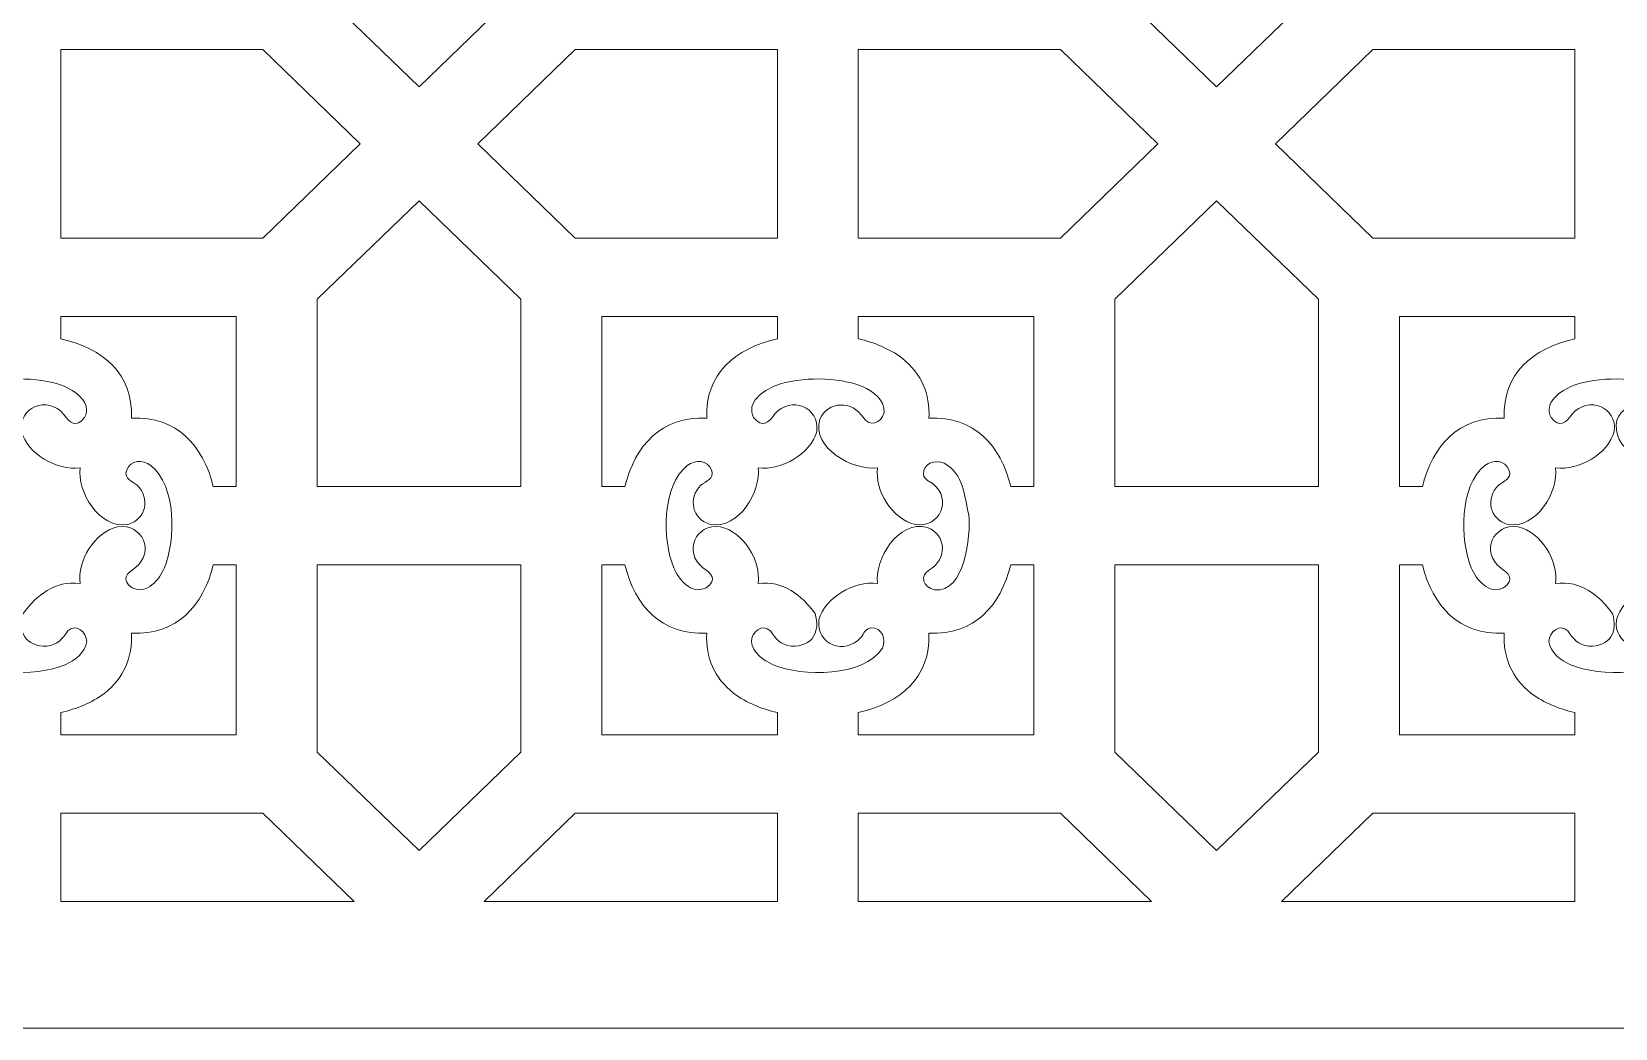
# Model space of a CAD drawing. Header units: centimetres. Extents: x -27.5 to -6.3, y -9.5 to -3.1.
# Drawn here: x -22.66 to -16.91, y -9.5 to -5.88 of the extents above; entities that cross this region are included whole.
import ezdxf

# ---------------------------------------------------------------- set-up
doc = ezdxf.new("R2010")
doc.units = ezdxf.units.CM
doc.header["$MEASUREMENT"] = 0
doc.layers.add('layer 1', color=7, linetype='Continuous')

msp = doc.modelspace()

# ---------------------------------------------------------------- linework, layer by layer
at = {"layer": 'layer 1', "color": 250, "lineweight": 9}
msp.add_open_spline([(-6.32898, -3.05666), (-6.32898, -3.05666), (-6.32898, -9.5), (-6.32898, -9.5), (-6.32898, -9.5), (-6.32898, -9.5), (-27.5, -9.5), (-27.5, -9.5), (-27.5, -9.5), (-27.5, -9.5), (-27.5, -3.05666), (-27.5, -3.05666), (-27.5, -3.05666), (-27.5, -3.05666), (-6.32898, -3.05666), (-6.32898, -3.05666)], degree=3, knots=[0, 0, 0, 0, 0.2, 0.2, 0.2, 0.2, 0.4, 0.4, 0.4, 0.4, 0.6, 0.6, 0.6, 0.6, 1, 1, 1, 1], dxfattribs=at)
at = {"layer": 'layer 1', "color": 7, "lineweight": 9}
for points, knots in [([(-21.25465, -6.0827), (-21.25465, -6.0827), (-20.88507, -5.7248), (-20.88507, -5.7248), (-20.88507, -5.7248), (-20.88507, -5.7248), (-20.88507, -5.04545), (-20.88507, -5.04545), (-20.88507, -5.04545), (-20.88507, -5.04545), (-21.62425, -5.04545), (-21.62425, -5.04545), (-21.62425, -5.04545), (-21.62425, -5.04545), (-21.62425, -5.7248), (-21.62425, -5.7248), (-21.62425, -5.7248), (-21.62425, -5.7248), (-21.25465, -6.0827), (-21.25465, -6.0827)], [0, 0, 0, 0, 0.1666667, 0.1666667, 0.1666667, 0.1666667, 0.3333333, 0.3333333, 0.3333333, 0.3333333, 0.5, 0.5, 0.5, 0.5, 0.6666667, 0.6666667, 0.6666667, 0.6666667, 1, 1, 1, 1]), ([(-18.72894, -5.04545), (-18.72894, -5.04545), (-17.98975, -5.04545), (-17.98975, -5.04545), (-17.98975, -5.04545), (-17.98975, -5.04545), (-17.98975, -5.7248), (-17.98975, -5.7248), (-17.98975, -5.7248), (-17.98975, -5.7248), (-18.35935, -6.0827), (-18.35935, -6.0827), (-18.35935, -6.0827), (-18.35935, -6.0827), (-18.72894, -5.7248), (-18.72894, -5.7248), (-18.72894, -5.7248), (-18.72894, -5.7248), (-18.72894, -5.04545), (-18.72894, -5.04545)], [0, 0, 0, 0, 0.1666667, 0.1666667, 0.1666667, 0.1666667, 0.3333333, 0.3333333, 0.3333333, 0.3333333, 0.5, 0.5, 0.5, 0.5, 0.6666667, 0.6666667, 0.6666667, 0.6666667, 1, 1, 1, 1]), ([(-22.55531, -6.63171), (-22.55531, -6.63171), (-22.55531, -5.94699), (-22.55531, -5.94699), (-22.55531, -5.94699), (-22.55531, -5.94699), (-21.8216, -5.94699), (-21.8216, -5.94699), (-21.8216, -5.94699), (-21.8216, -5.94699), (-21.46811, -6.28936), (-21.46811, -6.28936), (-21.46811, -6.28936), (-21.46811, -6.28936), (-21.8216, -6.63171), (-21.8216, -6.63171), (-21.8216, -6.63171), (-21.8216, -6.63171), (-22.55531, -6.63171), (-22.55531, -6.63171)], [0, 0, 0, 0, 0.1666667, 0.1666667, 0.1666667, 0.1666667, 0.3333333, 0.3333333, 0.3333333, 0.3333333, 0.5, 0.5, 0.5, 0.5, 0.6666667, 0.6666667, 0.6666667, 0.6666667, 1, 1, 1, 1]), ([(-19.95405, -6.63171), (-19.95405, -6.63171), (-19.95405, -5.94699), (-19.95405, -5.94699), (-19.95405, -5.94699), (-19.95405, -5.94699), (-20.68766, -5.94699), (-20.68766, -5.94699), (-20.68766, -5.94699), (-20.68766, -5.94699), (-21.04124, -6.28936), (-21.04124, -6.28936), (-21.04124, -6.28936), (-21.04124, -6.28936), (-20.68766, -6.63171), (-20.68766, -6.63171), (-20.68766, -6.63171), (-20.68766, -6.63171), (-19.95405, -6.63171), (-19.95405, -6.63171)], [0, 0, 0, 0, 0.1666667, 0.1666667, 0.1666667, 0.1666667, 0.3333333, 0.3333333, 0.3333333, 0.3333333, 0.5, 0.5, 0.5, 0.5, 0.6666667, 0.6666667, 0.6666667, 0.6666667, 1, 1, 1, 1]), ([(-19.66001, -5.94699), (-19.66001, -5.94699), (-19.66001, -6.63171), (-19.66001, -6.63171), (-19.66001, -6.63171), (-19.66001, -6.63171), (-18.92634, -6.63171), (-18.92634, -6.63171), (-18.92634, -6.63171), (-18.92634, -6.63171), (-18.57276, -6.28936), (-18.57276, -6.28936), (-18.57276, -6.28936), (-18.57276, -6.28936), (-18.92634, -5.94699), (-18.92634, -5.94699), (-18.92634, -5.94699), (-18.92634, -5.94699), (-19.66001, -5.94699), (-19.66001, -5.94699)], [0, 0, 0, 0, 0.1666667, 0.1666667, 0.1666667, 0.1666667, 0.3333333, 0.3333333, 0.3333333, 0.3333333, 0.5, 0.5, 0.5, 0.5, 0.6666667, 0.6666667, 0.6666667, 0.6666667, 1, 1, 1, 1]), ([(-17.0587, -6.63171), (-17.0587, -6.63171), (-17.0587, -5.94699), (-17.0587, -5.94699), (-17.0587, -5.94699), (-17.0587, -5.94699), (-17.79235, -5.94699), (-17.79235, -5.94699), (-17.79235, -5.94699), (-17.79235, -5.94699), (-18.14595, -6.28936), (-18.14595, -6.28936), (-18.14595, -6.28936), (-18.14595, -6.28936), (-17.79235, -6.63171), (-17.79235, -6.63171), (-17.79235, -6.63171), (-17.79235, -6.63171), (-17.0587, -6.63171), (-17.0587, -6.63171)], [0, 0, 0, 0, 0.1666667, 0.1666667, 0.1666667, 0.1666667, 0.3333333, 0.3333333, 0.3333333, 0.3333333, 0.5, 0.5, 0.5, 0.5, 0.6666667, 0.6666667, 0.6666667, 0.6666667, 1, 1, 1, 1]), ([(-20.88507, -7.53324), (-20.88507, -7.53324), (-20.88507, -6.85389), (-20.88507, -6.85389), (-20.88507, -6.85389), (-20.88507, -6.85389), (-21.25465, -6.49599), (-21.25465, -6.49599), (-21.25465, -6.49599), (-21.25465, -6.49599), (-21.62425, -6.85389), (-21.62425, -6.85389), (-21.62425, -6.85389), (-21.62425, -6.85389), (-21.62425, -7.53324), (-21.62425, -7.53324), (-21.62425, -7.53324), (-21.62425, -7.53324), (-20.88507, -7.53324), (-20.88507, -7.53324)], [0, 0, 0, 0, 0.1666667, 0.1666667, 0.1666667, 0.1666667, 0.3333333, 0.3333333, 0.3333333, 0.3333333, 0.5, 0.5, 0.5, 0.5, 0.6666667, 0.6666667, 0.6666667, 0.6666667, 1, 1, 1, 1]), ([(-17.98975, -7.53324), (-17.98975, -7.53324), (-18.72894, -7.53324), (-18.72894, -7.53324), (-18.72894, -7.53324), (-18.72894, -7.53324), (-18.72894, -6.85389), (-18.72894, -6.85389), (-18.72894, -6.85389), (-18.72894, -6.85389), (-18.35935, -6.49599), (-18.35935, -6.49599), (-18.35935, -6.49599), (-18.35935, -6.49599), (-17.98975, -6.85389), (-17.98975, -6.85389), (-17.98975, -6.85389), (-17.98975, -6.85389), (-17.98975, -7.53324), (-17.98975, -7.53324)], [0, 0, 0, 0, 0.1666667, 0.1666667, 0.1666667, 0.1666667, 0.3333333, 0.3333333, 0.3333333, 0.3333333, 0.5, 0.5, 0.5, 0.5, 0.6666667, 0.6666667, 0.6666667, 0.6666667, 1, 1, 1, 1]), ([(-22.55531, -6.99723), (-22.55531, -6.99723), (-22.55531, -6.9164), (-22.55531, -6.9164), (-22.55531, -6.9164), (-22.55531, -6.9164), (-21.91829, -6.9164), (-21.91829, -6.9164), (-21.91829, -6.9164), (-21.91829, -6.9164), (-21.91829, -7.53324), (-21.91829, -7.53324), (-21.91829, -7.53324), (-21.91829, -7.53324), (-22.00179, -7.53324), (-22.00179, -7.53324), (-22.00179, -7.53324), (-22.03947, -7.38385), (-22.13271, -7.2792), (-22.29894, -7.28493), (-22.29894, -7.28493), (-22.29293, -7.12403), (-22.40086, -7.03331), (-22.55531, -6.99723)], [0, 0, 0, 0, 0.1428571, 0.1428571, 0.1428571, 0.1428571, 0.2857143, 0.2857143, 0.2857143, 0.2857143, 0.4285714, 0.4285714, 0.4285714, 0.4285714, 0.5714286, 0.5714286, 0.5714286, 0.5714286, 0.7142857, 0.7142857, 0.7142857, 0.7142857, 1, 1, 1, 1]), ([(-19.95405, -6.99723), (-19.95405, -6.99723), (-19.95405, -6.9164), (-19.95405, -6.9164), (-19.95405, -6.9164), (-19.95405, -6.9164), (-20.59102, -6.9164), (-20.59102, -6.9164), (-20.59102, -6.9164), (-20.59102, -6.9164), (-20.59102, -7.53324), (-20.59102, -7.53324), (-20.59102, -7.53324), (-20.59102, -7.53324), (-20.50751, -7.53324), (-20.50751, -7.53324), (-20.50751, -7.53324), (-20.46989, -7.38385), (-20.3766, -7.2792), (-20.21037, -7.28493), (-20.21037, -7.28493), (-20.21638, -7.12403), (-20.10844, -7.03331), (-19.95405, -6.99723)], [0, 0, 0, 0, 0.1428571, 0.1428571, 0.1428571, 0.1428571, 0.2857143, 0.2857143, 0.2857143, 0.2857143, 0.4285714, 0.4285714, 0.4285714, 0.4285714, 0.5714286, 0.5714286, 0.5714286, 0.5714286, 0.7142857, 0.7142857, 0.7142857, 0.7142857, 1, 1, 1, 1]), ([(-19.66001, -6.9164), (-19.66001, -6.9164), (-19.66001, -6.99727), (-19.66001, -6.99727), (-19.66001, -6.99727), (-19.60105, -7.01119), (-19.54969, -7.03176), (-19.50124, -7.06706), (-19.50124, -7.06706), (-19.42939, -7.12539), (-19.40029, -7.19507), (-19.40359, -7.28493), (-19.40359, -7.28493), (-19.23775, -7.2792), (-19.14339, -7.38359), (-19.10669, -7.53324), (-19.10669, -7.53324), (-19.10669, -7.53324), (-19.023, -7.53324), (-19.023, -7.53324), (-19.023, -7.53324), (-19.023, -7.53324), (-19.023, -6.9164), (-19.023, -6.9164), (-19.023, -6.9164), (-19.023, -6.9164), (-19.66001, -6.9164), (-19.66001, -6.9164)], [0, 0, 0, 0, 0.125, 0.125, 0.125, 0.125, 0.25, 0.25, 0.25, 0.25, 0.375, 0.375, 0.375, 0.375, 0.5, 0.5, 0.5, 0.5, 0.625, 0.625, 0.625, 0.625, 0.75, 0.75, 0.75, 0.75, 1, 1, 1, 1]), ([(-17.0587, -6.99723), (-17.0587, -6.99723), (-17.0587, -6.9164), (-17.0587, -6.9164), (-17.0587, -6.9164), (-17.0587, -6.9164), (-17.69577, -6.9164), (-17.69577, -6.9164), (-17.69577, -6.9164), (-17.69577, -6.9164), (-17.69577, -7.53324), (-17.69577, -7.53324), (-17.69577, -7.53324), (-17.69577, -7.53324), (-17.61216, -7.53324), (-17.61216, -7.53324), (-17.61216, -7.53324), (-17.57454, -7.38385), (-17.48129, -7.2792), (-17.31512, -7.28493), (-17.31512, -7.28493), (-17.32103, -7.12403), (-17.21314, -7.03331), (-17.0587, -6.99723)], [0, 0, 0, 0, 0.1428571, 0.1428571, 0.1428571, 0.1428571, 0.2857143, 0.2857143, 0.2857143, 0.2857143, 0.4285714, 0.4285714, 0.4285714, 0.4285714, 0.5714286, 0.5714286, 0.5714286, 0.5714286, 0.7142857, 0.7142857, 0.7142857, 0.7142857, 1, 1, 1, 1]), ([(-22.54949, -7.16695), (-22.64007, -7.1348), (-22.77603, -7.13411), (-22.86492, -7.17088), (-22.86492, -7.17088), (-22.90177, -7.18726), (-22.94823, -7.22091), (-22.94265, -7.2649), (-22.94265, -7.2649), (-22.93294, -7.30534), (-22.89013, -7.31926), (-22.86676, -7.28221), (-22.86676, -7.28221), (-22.82845, -7.22159), (-22.73816, -7.2215), (-22.70936, -7.28959), (-22.70936, -7.28959), (-22.6789, -7.39339), (-22.82918, -7.4766), (-22.91904, -7.46569), (-22.91904, -7.46569), (-22.90837, -7.54726), (-22.97101, -7.65035), (-23.05538, -7.67173), (-23.05538, -7.67173), (-23.148, -7.68293), (-23.19019, -7.58038), (-23.12051, -7.5235), (-23.12051, -7.5235), (-23.10562, -7.51375), (-23.08913, -7.50841), (-23.08569, -7.48941), (-23.08569, -7.48941), (-23.08336, -7.44882), (-23.1288, -7.4349), (-23.16158, -7.44858), (-23.16158, -7.44858), (-23.23262, -7.4911), (-23.23325, -7.56388), (-23.25041, -7.63648), (-23.25041, -7.63648), (-23.25846, -7.71111), (-23.23616, -7.92126), (-23.12642, -7.90826), (-23.12642, -7.90826), (-23.08463, -7.89886), (-23.07027, -7.8574), (-23.10849, -7.8348), (-23.10849, -7.8348), (-23.17137, -7.79756), (-23.17074, -7.71004), (-23.10087, -7.68239), (-23.10087, -7.68239), (-22.9939, -7.65291), (-22.9074, -7.79853), (-22.91904, -7.88537), (-22.91904, -7.88537), (-22.83364, -7.87514), (-22.72836, -7.93547), (-22.70626, -8.01747), (-22.70626, -8.01747), (-22.69472, -8.10707), (-22.80062, -8.148), (-22.85929, -8.08051), (-22.85929, -8.08051), (-22.86938, -8.0661), (-22.87491, -8.05009), (-22.89454, -8.04676), (-22.89454, -8.04676), (-22.93639, -8.04462), (-22.95085, -8.0885), (-22.93669, -8.12022), (-22.93669, -8.12022), (-22.86889, -8.22641), (-22.64594, -8.22413), (-22.5397, -8.1802), (-22.5397, -8.1802), (-22.50502, -8.16478), (-22.46507, -8.13622), (-22.46128, -8.0963), (-22.46128, -8.0963), (-22.46186, -8.06213), (-22.50061, -8.02857), (-22.5301, -8.05781), (-22.5301, -8.05781), (-22.55098, -8.08749), (-22.56486, -8.10693), (-22.60568, -8.11304), (-22.60568, -8.11304), (-22.68419, -8.11556), (-22.71212, -8.06028), (-22.69224, -7.99476), (-22.69224, -7.99476), (-22.64302, -7.92741), (-22.57809, -7.87442), (-22.48558, -7.88537), (-22.48558, -7.88537), (-22.49611, -7.80265), (-22.43394, -7.70078), (-22.34918, -7.67934), (-22.34918, -7.67934), (-22.2566, -7.66819), (-22.21438, -7.77074), (-22.28411, -7.82758), (-22.28411, -7.82758), (-22.31532, -7.84809), (-22.33962, -7.87107), (-22.2966, -7.90114), (-22.2966, -7.90114), (-22.24258, -7.92839), (-22.1974, -7.86996), (-22.17906, -7.82835), (-22.17906, -7.82835), (-22.13746, -7.72662), (-22.13606, -7.53038), (-22.22828, -7.4574), (-22.22828, -7.4574), (-22.26, -7.4365), (-22.30039, -7.43428), (-22.31707, -7.47486), (-22.31707, -7.47486), (-22.32639, -7.50653), (-22.2967, -7.51327), (-22.2777, -7.52878), (-22.2777, -7.52878), (-22.23023, -7.57601), (-22.24512, -7.65257), (-22.31243, -7.67111), (-22.31243, -7.67111), (-22.41613, -7.68817), (-22.49658, -7.55186), (-22.48558, -7.46569), (-22.48558, -7.46569), (-22.57087, -7.47617), (-22.67634, -7.41536), (-22.69835, -7.33361), (-22.69835, -7.33361), (-22.70989, -7.24395), (-22.60399, -7.20308), (-22.54531, -7.27061), (-22.54531, -7.27061), (-22.52407, -7.30087), (-22.50037, -7.32435), (-22.46933, -7.28275), (-22.46933, -7.28275), (-22.44044, -7.22901), (-22.50386, -7.1845), (-22.54949, -7.16695)], [0, 0, 0, 0, 0.0263158, 0.0263158, 0.0263158, 0.0263158, 0.0526316, 0.0526316, 0.0526316, 0.0526316, 0.0789474, 0.0789474, 0.0789474, 0.0789474, 0.1052632, 0.1052632, 0.1052632, 0.1052632, 0.1315789, 0.1315789, 0.1315789, 0.1315789, 0.1578947, 0.1578947, 0.1578947, 0.1578947, 0.1842105, 0.1842105, 0.1842105, 0.1842105, 0.2105263, 0.2105263, 0.2105263, 0.2105263, 0.2368421, 0.2368421, 0.2368421, 0.2368421, 0.2631579, 0.2631579, 0.2631579, 0.2631579, 0.2894737, 0.2894737, 0.2894737, 0.2894737, 0.3157895, 0.3157895, 0.3157895, 0.3157895, 0.3421053, 0.3421053, 0.3421053, 0.3421053, 0.3684211, 0.3684211, 0.3684211, 0.3684211, 0.3947368, 0.3947368, 0.3947368, 0.3947368, 0.4210526, 0.4210526, 0.4210526, 0.4210526, 0.4473684, 0.4473684, 0.4473684, 0.4473684, 0.4736842, 0.4736842, 0.4736842, 0.4736842, 0.5, 0.5, 0.5, 0.5, 0.5263158, 0.5263158, 0.5263158, 0.5263158, 0.5526316, 0.5526316, 0.5526316, 0.5526316, 0.5789474, 0.5789474, 0.5789474, 0.5789474, 0.6052632, 0.6052632, 0.6052632, 0.6052632, 0.6315789, 0.6315789, 0.6315789, 0.6315789, 0.6578947, 0.6578947, 0.6578947, 0.6578947, 0.6842105, 0.6842105, 0.6842105, 0.6842105, 0.7105263, 0.7105263, 0.7105263, 0.7105263, 0.7368421, 0.7368421, 0.7368421, 0.7368421, 0.7631579, 0.7631579, 0.7631579, 0.7631579, 0.7894737, 0.7894737, 0.7894737, 0.7894737, 0.8157895, 0.8157895, 0.8157895, 0.8157895, 0.8421053, 0.8421053, 0.8421053, 0.8421053, 0.8684211, 0.8684211, 0.8684211, 0.8684211, 0.8947368, 0.8947368, 0.8947368, 0.8947368, 0.9210526, 0.9210526, 0.9210526, 0.9210526, 0.9473684, 0.9473684, 0.9473684, 0.9473684, 1, 1, 1, 1]), ([(-19.95986, -7.16695), (-19.86924, -7.1348), (-19.73327, -7.13411), (-19.6444, -7.17088), (-19.6444, -7.17088), (-19.60754, -7.18726), (-19.56109, -7.22091), (-19.5667, -7.2649), (-19.5667, -7.2649), (-19.5764, -7.30534), (-19.61918, -7.31926), (-19.64254, -7.28221), (-19.64254, -7.28221), (-19.68085, -7.22159), (-19.77109, -7.2215), (-19.79994, -7.28959), (-19.79994, -7.28959), (-19.8304, -7.39339), (-19.68014, -7.4766), (-19.59028, -7.46569), (-19.59028, -7.46569), (-19.60095, -7.54726), (-19.53829, -7.65035), (-19.45392, -7.67173), (-19.45392, -7.67173), (-19.36131, -7.68293), (-19.31912, -7.58038), (-19.38879, -7.5235), (-19.38879, -7.5235), (-19.40369, -7.51375), (-19.42017, -7.50841), (-19.42366, -7.48941), (-19.42366, -7.48941), (-19.4259, -7.44882), (-19.3805, -7.4349), (-19.34778, -7.44858), (-19.34778, -7.44858), (-19.27674, -7.4911), (-19.27607, -7.56388), (-19.25889, -7.63648), (-19.25889, -7.63648), (-19.25084, -7.71111), (-19.27315, -7.92126), (-19.38293, -7.90826), (-19.38293, -7.90826), (-19.42473, -7.89886), (-19.43908, -7.8574), (-19.40083, -7.8348), (-19.40083, -7.8348), (-19.33794, -7.79756), (-19.33862, -7.71004), (-19.40844, -7.68239), (-19.40844, -7.68239), (-19.51546, -7.65291), (-19.60192, -7.79853), (-19.59028, -7.88537), (-19.59028, -7.88537), (-19.67566, -7.87514), (-19.78094, -7.93547), (-19.80305, -8.01747), (-19.80305, -8.01747), (-19.81454, -8.10707), (-19.70869, -8.148), (-19.65001, -8.08051), (-19.65001, -8.08051), (-19.63992, -8.0661), (-19.63441, -8.05009), (-19.61481, -8.04676), (-19.61481, -8.04676), (-19.57291, -8.04462), (-19.55847, -8.0885), (-19.57263, -8.12022), (-19.57263, -8.12022), (-19.64042, -8.22641), (-19.86337, -8.22413), (-19.96962, -8.1802), (-19.96962, -8.1802), (-20.00429, -8.16478), (-20.04419, -8.13622), (-20.04803, -8.0963), (-20.04803, -8.0963), (-20.04748, -8.06213), (-20.00875, -8.02857), (-19.97922, -8.05781), (-19.97922, -8.05781), (-19.95836, -8.08749), (-19.94445, -8.10693), (-19.90358, -8.11304), (-19.90358, -8.11304), (-19.82507, -8.11556), (-19.79723, -8.06028), (-19.81706, -7.99476), (-19.81706, -7.99476), (-19.86624, -7.92741), (-19.93126, -7.87442), (-20.02378, -7.88537), (-20.02378, -7.88537), (-20.01325, -7.80265), (-20.07537, -7.70078), (-20.16008, -7.67934), (-20.16008, -7.67934), (-20.25275, -7.66819), (-20.29498, -7.77074), (-20.22521, -7.82758), (-20.22521, -7.82758), (-20.19398, -7.84809), (-20.16974, -7.87107), (-20.2127, -7.90114), (-20.2127, -7.90114), (-20.26672, -7.92839), (-20.31191, -7.86996), (-20.33024, -7.82835), (-20.33024, -7.82835), (-20.37184, -7.72662), (-20.37329, -7.53038), (-20.28106, -7.4574), (-20.28106, -7.4574), (-20.24936, -7.4365), (-20.20897, -7.43428), (-20.19223, -7.47486), (-20.19223, -7.47486), (-20.18293, -7.50653), (-20.2126, -7.51327), (-20.23166, -7.52878), (-20.23166, -7.52878), (-20.27913, -7.57601), (-20.2642, -7.65257), (-20.19689, -7.67111), (-20.19689, -7.67111), (-20.09321, -7.68817), (-20.01272, -7.55186), (-20.02378, -7.46569), (-20.02378, -7.46569), (-19.93848, -7.47617), (-19.83302, -7.41536), (-19.81101, -7.33361), (-19.81101, -7.33361), (-19.79941, -7.24395), (-19.90537, -7.20308), (-19.96405, -7.27061), (-19.96405, -7.27061), (-19.98523, -7.30087), (-20.00894, -7.32435), (-20.03998, -7.28275), (-20.03998, -7.28275), (-20.06892, -7.22901), (-20.00544, -7.1845), (-19.95986, -7.16695)], [0, 0, 0, 0, 0.0263158, 0.0263158, 0.0263158, 0.0263158, 0.0526316, 0.0526316, 0.0526316, 0.0526316, 0.0789474, 0.0789474, 0.0789474, 0.0789474, 0.1052632, 0.1052632, 0.1052632, 0.1052632, 0.1315789, 0.1315789, 0.1315789, 0.1315789, 0.1578947, 0.1578947, 0.1578947, 0.1578947, 0.1842105, 0.1842105, 0.1842105, 0.1842105, 0.2105263, 0.2105263, 0.2105263, 0.2105263, 0.2368421, 0.2368421, 0.2368421, 0.2368421, 0.2631579, 0.2631579, 0.2631579, 0.2631579, 0.2894737, 0.2894737, 0.2894737, 0.2894737, 0.3157895, 0.3157895, 0.3157895, 0.3157895, 0.3421053, 0.3421053, 0.3421053, 0.3421053, 0.3684211, 0.3684211, 0.3684211, 0.3684211, 0.3947368, 0.3947368, 0.3947368, 0.3947368, 0.4210526, 0.4210526, 0.4210526, 0.4210526, 0.4473684, 0.4473684, 0.4473684, 0.4473684, 0.4736842, 0.4736842, 0.4736842, 0.4736842, 0.5, 0.5, 0.5, 0.5, 0.5263158, 0.5263158, 0.5263158, 0.5263158, 0.5526316, 0.5526316, 0.5526316, 0.5526316, 0.5789474, 0.5789474, 0.5789474, 0.5789474, 0.6052632, 0.6052632, 0.6052632, 0.6052632, 0.6315789, 0.6315789, 0.6315789, 0.6315789, 0.6578947, 0.6578947, 0.6578947, 0.6578947, 0.6842105, 0.6842105, 0.6842105, 0.6842105, 0.7105263, 0.7105263, 0.7105263, 0.7105263, 0.7368421, 0.7368421, 0.7368421, 0.7368421, 0.7631579, 0.7631579, 0.7631579, 0.7631579, 0.7894737, 0.7894737, 0.7894737, 0.7894737, 0.8157895, 0.8157895, 0.8157895, 0.8157895, 0.8421053, 0.8421053, 0.8421053, 0.8421053, 0.8684211, 0.8684211, 0.8684211, 0.8684211, 0.8947368, 0.8947368, 0.8947368, 0.8947368, 0.9210526, 0.9210526, 0.9210526, 0.9210526, 0.9473684, 0.9473684, 0.9473684, 0.9473684, 1, 1, 1, 1]), ([(-17.06452, -7.16695), (-16.9739, -7.1348), (-16.83797, -7.13411), (-16.74914, -7.17088), (-16.74914, -7.17088), (-16.71224, -7.18726), (-16.66579, -7.22091), (-16.67136, -7.2649), (-16.67136, -7.2649), (-16.68106, -7.30534), (-16.72388, -7.31926), (-16.74724, -7.28221), (-16.74724, -7.28221), (-16.78551, -7.22159), (-16.87589, -7.2215), (-16.9046, -7.28959), (-16.9046, -7.28959), (-16.9351, -7.39339), (-16.78482, -7.4766), (-16.69497, -7.46569), (-16.69497, -7.46569), (-16.70564, -7.54726), (-16.64299, -7.65035), (-16.55858, -7.67173), (-16.55858, -7.67173), (-16.46601, -7.68293), (-16.42382, -7.58038), (-16.4935, -7.5235), (-16.4935, -7.5235), (-16.50835, -7.51375), (-16.52487, -7.50841), (-16.52832, -7.48941), (-16.52832, -7.48941), (-16.5306, -7.44882), (-16.48525, -7.4349), (-16.45248, -7.44858), (-16.45248, -7.44858), (-16.38139, -7.4911), (-16.38075, -7.56388), (-16.3636, -7.63648), (-16.3636, -7.63648), (-16.35559, -7.71111), (-16.3779, -7.92126), (-16.48759, -7.90826), (-16.48759, -7.90826), (-16.52939, -7.89886), (-16.54373, -7.8574), (-16.50552, -7.8348), (-16.50552, -7.8348), (-16.44263, -7.79756), (-16.44326, -7.71004), (-16.51313, -7.68239), (-16.51313, -7.68239), (-16.6201, -7.65291), (-16.70666, -7.79853), (-16.69497, -7.88537), (-16.69497, -7.88537), (-16.78036, -7.87514), (-16.88569, -7.93547), (-16.90776, -8.01747), (-16.90776, -8.01747), (-16.91934, -8.10707), (-16.81344, -8.148), (-16.75462, -8.08051), (-16.75462, -8.08051), (-16.74458, -8.0661), (-16.73915, -8.05009), (-16.71942, -8.04676), (-16.71942, -8.04676), (-16.67761, -8.04462), (-16.66321, -8.0885), (-16.67728, -8.12022), (-16.67728, -8.12022), (-16.74516, -8.22641), (-16.96807, -8.22413), (-17.07432, -8.1802), (-17.07432, -8.1802), (-17.10899, -8.16478), (-17.14893, -8.13622), (-17.15278, -8.0963), (-17.15278, -8.0963), (-17.1522, -8.06213), (-17.11339, -8.02857), (-17.08392, -8.05781), (-17.08392, -8.05781), (-17.06306, -8.08749), (-17.0492, -8.10693), (-17.00832, -8.11304), (-17.00832, -8.11304), (-16.92971, -8.11556), (-16.90189, -8.06028), (-16.92176, -7.99476), (-16.92176, -7.99476), (-16.97098, -7.92741), (-17.03591, -7.87442), (-17.12843, -7.88537), (-17.12843, -7.88537), (-17.11795, -7.80265), (-17.18003, -7.70078), (-17.26483, -7.67934), (-17.26483, -7.67934), (-17.3574, -7.66819), (-17.39968, -7.77074), (-17.32991, -7.82758), (-17.32991, -7.82758), (-17.29864, -7.84809), (-17.27439, -7.87107), (-17.3174, -7.90114), (-17.3174, -7.90114), (-17.37136, -7.92839), (-17.4166, -7.86996), (-17.43498, -7.82835), (-17.43498, -7.82835), (-17.47649, -7.72662), (-17.47794, -7.53038), (-17.38566, -7.4574), (-17.38566, -7.4574), (-17.35401, -7.4365), (-17.31365, -7.43428), (-17.29693, -7.47486), (-17.29693, -7.47486), (-17.28763, -7.50653), (-17.3173, -7.51327), (-17.33636, -7.52878), (-17.33636, -7.52878), (-17.38378, -7.57601), (-17.36894, -7.65257), (-17.30163, -7.67111), (-17.30163, -7.67111), (-17.19787, -7.68817), (-17.11748, -7.55186), (-17.12843, -7.46569), (-17.12843, -7.46569), (-17.04319, -7.47617), (-16.93767, -7.41536), (-16.91565, -7.33361), (-16.91565, -7.33361), (-16.90411, -7.24395), (-17.01001, -7.20308), (-17.06869, -7.27061), (-17.06869, -7.27061), (-17.08993, -7.30087), (-17.11365, -7.32435), (-17.14467, -7.28275), (-17.14467, -7.28275), (-17.17362, -7.22901), (-17.1102, -7.1845), (-17.06452, -7.16695)], [0, 0, 0, 0, 0.0263158, 0.0263158, 0.0263158, 0.0263158, 0.0526316, 0.0526316, 0.0526316, 0.0526316, 0.0789474, 0.0789474, 0.0789474, 0.0789474, 0.1052632, 0.1052632, 0.1052632, 0.1052632, 0.1315789, 0.1315789, 0.1315789, 0.1315789, 0.1578947, 0.1578947, 0.1578947, 0.1578947, 0.1842105, 0.1842105, 0.1842105, 0.1842105, 0.2105263, 0.2105263, 0.2105263, 0.2105263, 0.2368421, 0.2368421, 0.2368421, 0.2368421, 0.2631579, 0.2631579, 0.2631579, 0.2631579, 0.2894737, 0.2894737, 0.2894737, 0.2894737, 0.3157895, 0.3157895, 0.3157895, 0.3157895, 0.3421053, 0.3421053, 0.3421053, 0.3421053, 0.3684211, 0.3684211, 0.3684211, 0.3684211, 0.3947368, 0.3947368, 0.3947368, 0.3947368, 0.4210526, 0.4210526, 0.4210526, 0.4210526, 0.4473684, 0.4473684, 0.4473684, 0.4473684, 0.4736842, 0.4736842, 0.4736842, 0.4736842, 0.5, 0.5, 0.5, 0.5, 0.5263158, 0.5263158, 0.5263158, 0.5263158, 0.5526316, 0.5526316, 0.5526316, 0.5526316, 0.5789474, 0.5789474, 0.5789474, 0.5789474, 0.6052632, 0.6052632, 0.6052632, 0.6052632, 0.6315789, 0.6315789, 0.6315789, 0.6315789, 0.6578947, 0.6578947, 0.6578947, 0.6578947, 0.6842105, 0.6842105, 0.6842105, 0.6842105, 0.7105263, 0.7105263, 0.7105263, 0.7105263, 0.7368421, 0.7368421, 0.7368421, 0.7368421, 0.7631579, 0.7631579, 0.7631579, 0.7631579, 0.7894737, 0.7894737, 0.7894737, 0.7894737, 0.8157895, 0.8157895, 0.8157895, 0.8157895, 0.8421053, 0.8421053, 0.8421053, 0.8421053, 0.8684211, 0.8684211, 0.8684211, 0.8684211, 0.8947368, 0.8947368, 0.8947368, 0.8947368, 0.9210526, 0.9210526, 0.9210526, 0.9210526, 0.9473684, 0.9473684, 0.9473684, 0.9473684, 1, 1, 1, 1]), ([(-22.55531, -8.43477), (-22.55531, -8.43477), (-22.55531, -8.35379), (-22.55531, -8.35379), (-22.55531, -8.35379), (-22.49639, -8.33987), (-22.44532, -8.31941), (-22.39685, -8.28426), (-22.39685, -8.28426), (-22.32484, -8.22588), (-22.29559, -8.15609), (-22.29894, -8.06615), (-22.29894, -8.06615), (-22.13311, -8.07192), (-22.03859, -7.96747), (-22.00198, -7.81792), (-22.00198, -7.81792), (-22.00198, -7.81792), (-21.91829, -7.81792), (-21.91829, -7.81792), (-21.91829, -7.81792), (-21.91829, -7.81792), (-21.91829, -8.43477), (-21.91829, -8.43477), (-21.91829, -8.43477), (-21.91829, -8.43477), (-22.55531, -8.43477), (-22.55531, -8.43477)], [0, 0, 0, 0, 0.125, 0.125, 0.125, 0.125, 0.25, 0.25, 0.25, 0.25, 0.375, 0.375, 0.375, 0.375, 0.5, 0.5, 0.5, 0.5, 0.625, 0.625, 0.625, 0.625, 0.75, 0.75, 0.75, 0.75, 1, 1, 1, 1]), ([(-21.25465, -8.85518), (-21.25465, -8.85518), (-20.88507, -8.49727), (-20.88507, -8.49727), (-20.88507, -8.49727), (-20.88507, -8.49727), (-20.88507, -7.81792), (-20.88507, -7.81792), (-20.88507, -7.81792), (-20.88507, -7.81792), (-21.62425, -7.81792), (-21.62425, -7.81792), (-21.62425, -7.81792), (-21.62425, -7.81792), (-21.62425, -8.49727), (-21.62425, -8.49727), (-21.62425, -8.49727), (-21.62425, -8.49727), (-21.25465, -8.85518), (-21.25465, -8.85518)], [0, 0, 0, 0, 0.1666667, 0.1666667, 0.1666667, 0.1666667, 0.3333333, 0.3333333, 0.3333333, 0.3333333, 0.5, 0.5, 0.5, 0.5, 0.6666667, 0.6666667, 0.6666667, 0.6666667, 1, 1, 1, 1]), ([(-19.95405, -8.43477), (-19.95405, -8.43477), (-19.95405, -8.35379), (-19.95405, -8.35379), (-19.95405, -8.35379), (-20.01291, -8.33987), (-20.06402, -8.31941), (-20.11247, -8.28426), (-20.11247, -8.28426), (-20.18452, -8.22588), (-20.21377, -8.15609), (-20.21037, -8.06615), (-20.21037, -8.06615), (-20.37621, -8.07192), (-20.47067, -7.96747), (-20.50733, -7.81792), (-20.50733, -7.81792), (-20.50733, -7.81792), (-20.59102, -7.81792), (-20.59102, -7.81792), (-20.59102, -7.81792), (-20.59102, -7.81792), (-20.59102, -8.43477), (-20.59102, -8.43477), (-20.59102, -8.43477), (-20.59102, -8.43477), (-19.95405, -8.43477), (-19.95405, -8.43477)], [0, 0, 0, 0, 0.125, 0.125, 0.125, 0.125, 0.25, 0.25, 0.25, 0.25, 0.375, 0.375, 0.375, 0.375, 0.5, 0.5, 0.5, 0.5, 0.625, 0.625, 0.625, 0.625, 0.75, 0.75, 0.75, 0.75, 1, 1, 1, 1]), ([(-19.66001, -8.35364), (-19.66001, -8.35364), (-19.66001, -8.43477), (-19.66001, -8.43477), (-19.66001, -8.43477), (-19.66001, -8.43477), (-19.023, -8.43477), (-19.023, -8.43477), (-19.023, -8.43477), (-19.023, -8.43477), (-19.023, -7.81792), (-19.023, -7.81792), (-19.023, -7.81792), (-19.023, -7.81792), (-19.10653, -7.81792), (-19.10653, -7.81792), (-19.10653, -7.81792), (-19.14421, -7.96742), (-19.23722, -8.07192), (-19.40359, -8.06615), (-19.40359, -8.06615), (-19.39768, -8.22675), (-19.50546, -8.31815), (-19.66001, -8.35364)], [0, 0, 0, 0, 0.1428571, 0.1428571, 0.1428571, 0.1428571, 0.2857143, 0.2857143, 0.2857143, 0.2857143, 0.4285714, 0.4285714, 0.4285714, 0.4285714, 0.5714286, 0.5714286, 0.5714286, 0.5714286, 0.7142857, 0.7142857, 0.7142857, 0.7142857, 1, 1, 1, 1]), ([(-18.72894, -7.81792), (-18.72894, -7.81792), (-17.98975, -7.81792), (-17.98975, -7.81792), (-17.98975, -7.81792), (-17.98975, -7.81792), (-17.98975, -8.49727), (-17.98975, -8.49727), (-17.98975, -8.49727), (-17.98975, -8.49727), (-18.35935, -8.85518), (-18.35935, -8.85518), (-18.35935, -8.85518), (-18.35935, -8.85518), (-18.72894, -8.49727), (-18.72894, -8.49727), (-18.72894, -8.49727), (-18.72894, -8.49727), (-18.72894, -7.81792), (-18.72894, -7.81792)], [0, 0, 0, 0, 0.1666667, 0.1666667, 0.1666667, 0.1666667, 0.3333333, 0.3333333, 0.3333333, 0.3333333, 0.5, 0.5, 0.5, 0.5, 0.6666667, 0.6666667, 0.6666667, 0.6666667, 1, 1, 1, 1]), ([(-17.0587, -8.43477), (-17.0587, -8.43477), (-17.0587, -8.35379), (-17.0587, -8.35379), (-17.0587, -8.35379), (-17.11766, -8.33987), (-17.16868, -8.31941), (-17.21717, -8.28426), (-17.21717, -8.28426), (-17.28922, -8.22588), (-17.31841, -8.15609), (-17.31512, -8.06615), (-17.31512, -8.06615), (-17.48095, -8.07192), (-17.57531, -7.96747), (-17.61198, -7.81792), (-17.61198, -7.81792), (-17.61198, -7.81792), (-17.69577, -7.81792), (-17.69577, -7.81792), (-17.69577, -7.81792), (-17.69577, -7.81792), (-17.69577, -8.43477), (-17.69577, -8.43477), (-17.69577, -8.43477), (-17.69577, -8.43477), (-17.0587, -8.43477), (-17.0587, -8.43477)], [0, 0, 0, 0, 0.125, 0.125, 0.125, 0.125, 0.25, 0.25, 0.25, 0.25, 0.375, 0.375, 0.375, 0.375, 0.5, 0.5, 0.5, 0.5, 0.625, 0.625, 0.625, 0.625, 0.75, 0.75, 0.75, 0.75, 1, 1, 1, 1]), ([(-21.4909, -9.03973), (-21.4909, -9.03973), (-21.8216, -8.71951), (-21.8216, -8.71951), (-21.8216, -8.71951), (-21.8216, -8.71951), (-22.55531, -8.71951), (-22.55531, -8.71951), (-22.55531, -8.71951), (-22.55531, -8.71951), (-22.55531, -9.03973), (-22.55531, -9.03973), (-22.55531, -9.03973), (-22.55531, -9.03973), (-21.4909, -9.03973), (-21.4909, -9.03973)], [0, 0, 0, 0, 0.2, 0.2, 0.2, 0.2, 0.4, 0.4, 0.4, 0.4, 0.6, 0.6, 0.6, 0.6, 1, 1, 1, 1]), ([(-21.01841, -9.03973), (-21.01841, -9.03973), (-20.68766, -8.71951), (-20.68766, -8.71951), (-20.68766, -8.71951), (-20.68766, -8.71951), (-19.95405, -8.71951), (-19.95405, -8.71951), (-19.95405, -8.71951), (-19.95405, -8.71951), (-19.95405, -9.03973), (-19.95405, -9.03973), (-19.95405, -9.03973), (-19.95405, -9.03973), (-21.01841, -9.03973), (-21.01841, -9.03973)], [0, 0, 0, 0, 0.2, 0.2, 0.2, 0.2, 0.4, 0.4, 0.4, 0.4, 0.6, 0.6, 0.6, 0.6, 1, 1, 1, 1]), ([(-19.66001, -9.03973), (-19.66001, -9.03973), (-19.66001, -8.71951), (-19.66001, -8.71951), (-19.66001, -8.71951), (-19.66001, -8.71951), (-18.92634, -8.71951), (-18.92634, -8.71951), (-18.92634, -8.71951), (-18.92634, -8.71951), (-18.5956, -9.03973), (-18.5956, -9.03973), (-18.5956, -9.03973), (-18.5956, -9.03973), (-19.66001, -9.03973), (-19.66001, -9.03973)], [0, 0, 0, 0, 0.2, 0.2, 0.2, 0.2, 0.4, 0.4, 0.4, 0.4, 0.6, 0.6, 0.6, 0.6, 1, 1, 1, 1]), ([(-18.12316, -9.03973), (-18.12316, -9.03973), (-17.79235, -8.71951), (-17.79235, -8.71951), (-17.79235, -8.71951), (-17.79235, -8.71951), (-17.0587, -8.71951), (-17.0587, -8.71951), (-17.0587, -8.71951), (-17.0587, -8.71951), (-17.0587, -9.03973), (-17.0587, -9.03973), (-17.0587, -9.03973), (-17.0587, -9.03973), (-18.12316, -9.03973), (-18.12316, -9.03973)], [0, 0, 0, 0, 0.2, 0.2, 0.2, 0.2, 0.4, 0.4, 0.4, 0.4, 0.6, 0.6, 0.6, 0.6, 1, 1, 1, 1])]:
    msp.add_open_spline(points, degree=3, knots=knots, dxfattribs=at)

doc.saveas('drawing.dxf')
